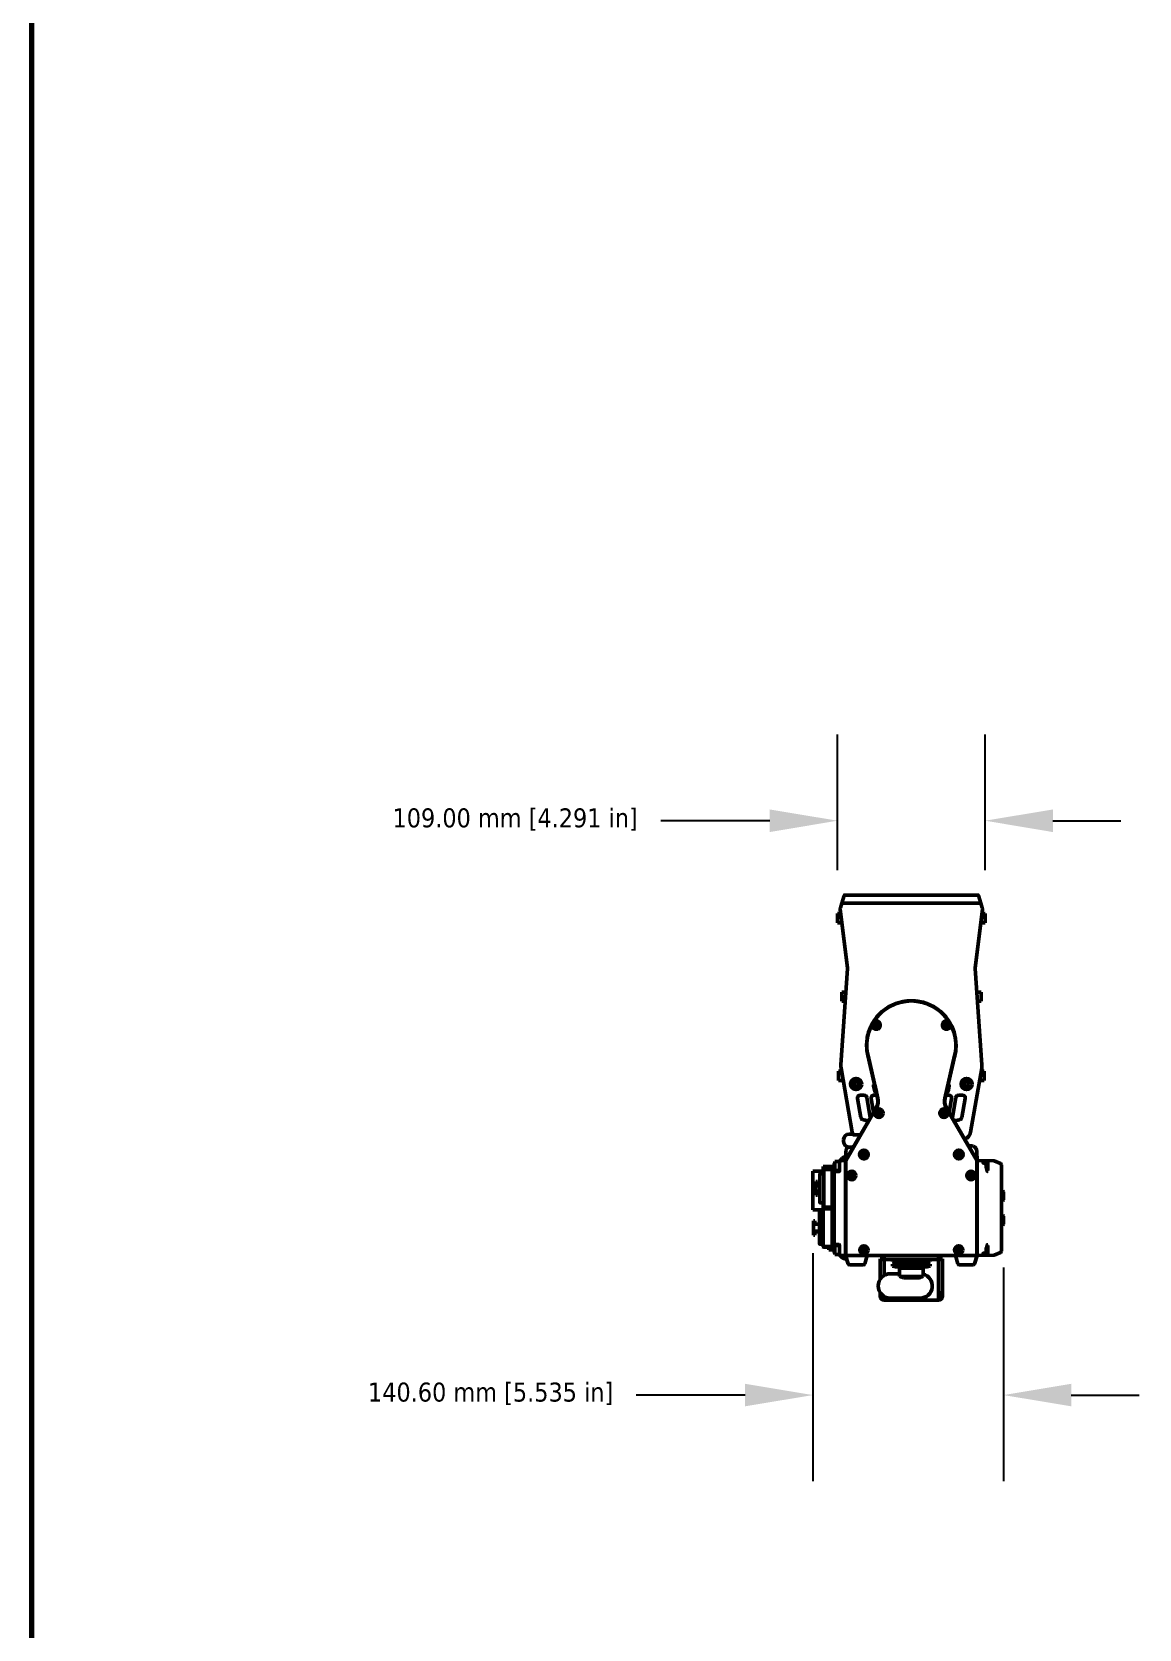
# Model space of a CAD drawing. Header units: millimetres. Extents: x 100 to 5488, y 100 to 4218.
# Drawn here: x 100 to 917, y 1815 to 2994 of the extents above; entities that cross this region are included whole.
import ezdxf

# ---------------------------------------------------------------- set-up
doc = ezdxf.new("R2010")
doc.units = ezdxf.units.MM
doc.header["$LTSCALE"] = 20
for name, color, linetype, lineweight in [('Border (ANSI)', 7, 'Continuous', 70), ('Dimension (ANSI)', 7, 'Continuous', 25), ('Visible (ANSI)', 7, 'Continuous', 50)]:
    doc.layers.add(name, color=color, linetype=linetype, lineweight=lineweight)
doc.styles.add('My Text', font='tahoma.ttf')
doc.dimstyles.new('My Dimension - mm [in] (ANSI)', dxfattribs={"dimscale": 20, "dimtxt": 0.7, "dimasz": 2.5, "dimexe": 3.175, "dimexo": 1.6002, "dimgap": 0.8, "dimtad": 0, "dimtoh": 1, "dimrnd": 1e-08, "dimzin": 4, "dimdsep": 46, "dimtxsty": 'My Text', "dimcen": 0.09, "dimdle": 10, "dimclrd": 1, "dimclre": 1, "dimclrt": 1, "dimadec": 1, "dimazin": 1, "dimtfac": 4.354286, "dimtofl": 0, "dimtmove": 0, "dimatfit": 3, "dimfxl": 1, "dimtolj": 1, "dimtzin": 4, "dimlwd": -1, "dimlwe": -1, "dimarcsym": 0})

# ---------------------------------------------------------------- blocks, each defined once
blk = doc.blocks.new('Borders Chauvet_A')
at = {"layer": 'Border (ANSI)'}
blk.add_line((5, 5), (5, 210.9), dxfattribs=at)
blk = doc.blocks.new('*D15')
at = {"layer": 'Defpoints', "color": 0, "transparency": 16777216}
for p in [(803.3, 2411.6), (694.3, 2343.1), (803.3, 2343.1)]:
    blk.add_point(p, dxfattribs=at)
at = {"layer": 'Dimension (ANSI)', "color": 1, "transparency": 16777216}
for p, q in [((694.3, 2375.1), (694.3, 2475.1)), ((803.3, 2375.1), (803.3, 2475.1)), ((644.3, 2411.6), (563.9, 2411.6)), ((853.3, 2411.6), (903.3, 2411.6))]:
    blk.add_line(p, q, dxfattribs=at)
for points in [[(644.3, 2419.9), (644.3, 2403.2), (694.3, 2411.6)], [(853.3, 2419.9), (853.3, 2403.2), (803.3, 2411.6)]]:
    blk.add_solid(points, dxfattribs=at)
at = {"layer": 'Dimension (ANSI)', "color": 1, "transparency": 16777216, "insert": (456.5, 2420.7), "char_height": 14, "attachment_point": 2, "style": 'My Text'}
blk.add_mtext('\\A1;109.00 mm [4.291 in]', dxfattribs=at)
blk = doc.blocks.new('*D16')
at = {"layer": 'Defpoints', "color": 0, "transparency": 16777216}
for p in [(676.2, 2124.5), (816.8, 2113.8), (816.8, 1987.7)]:
    blk.add_point(p, dxfattribs=at)
at = {"layer": 'Dimension (ANSI)', "color": 1, "transparency": 16777216}
for p, q in [((676.2, 2092.5), (676.2, 1924.2)), ((816.8, 2081.8), (816.8, 1924.2)), ((626.2, 1987.7), (545.8, 1987.7)), ((866.8, 1987.7), (916.8, 1987.7))]:
    blk.add_line(p, q, dxfattribs=at)
for points in [[(626.2, 1996), (626.2, 1979.4), (676.2, 1987.7)], [(866.8, 1996), (866.8, 1979.4), (816.8, 1987.7)]]:
    blk.add_solid(points, dxfattribs=at)
at = {"layer": 'Dimension (ANSI)', "color": 1, "transparency": 16777216, "insert": (438.4, 1996.9), "char_height": 14, "attachment_point": 2, "style": 'My Text'}
blk.add_mtext('\\A1;140.60 mm [5.535 in]', dxfattribs=at)

msp = doc.modelspace()

# ---------------------------------------------------------------- linework, layer by layer
at = {"layer": 'Visible (ANSI)'}
for p, q in [((696.374, 2346.108), (701.759, 2303.026)), ((697.493, 2350.741), (696.478, 2347.357)), ((697.885, 2350.741), (697.493, 2350.741)), ((697.53, 2350.741), (699.223, 2356.384)), ((697.533, 2350.741), (699.223, 2356.384)), ((698.929, 2350.741), (697.885, 2350.741)), ((798.73, 2350.741), (698.929, 2350.741)), ((798.724, 2350.741), (698.936, 2350.741)), ((699.702, 2356.741), (699.701, 2356.741)), ((699.702, 2356.741), (699.702, 2356.741)), ((699.702, 2356.741), (699.704, 2356.741)), ((699.705, 2356.741), (699.705, 2356.741)), ((699.711, 2356.741), (699.705, 2356.741)), ((699.709, 2356.741), (699.714, 2356.741)), ((699.714, 2356.741), (699.717, 2356.741)), ((699.723, 2356.741), (699.717, 2356.741)), ((700.237, 2356.741), (797.423, 2356.741)), ((795.901, 2303.026), (801.286, 2346.108)), ((797.942, 2356.741), (797.936, 2356.741)), ((797.942, 2356.741), (797.946, 2356.741)), ((797.946, 2356.741), (797.95, 2356.741)), ((797.954, 2356.741), (797.949, 2356.741)), ((797.954, 2356.741), (797.956, 2356.741)), ((797.956, 2356.741), (797.958, 2356.741)), ((797.957, 2356.741), (797.958, 2356.741)), ((798.437, 2356.384), (800.13, 2350.741)), ((800.126, 2350.741), (798.437, 2356.384)), ((799.774, 2350.741), (798.73, 2350.741)), ((799.774, 2350.741), (800.166, 2350.741)), ((801.181, 2347.357), (800.166, 2350.741)), ((694.33, 2336.341), (694.33, 2343.141)), ((694.33, 2343.141), (696.745, 2343.141)), ((694.33, 2336.341), (697.595, 2336.341)), ((803.33, 2336.341), (800.065, 2336.341)), ((803.33, 2343.141), (800.915, 2343.141)), ((803.33, 2343.141), (803.33, 2336.341)), ((701.775, 2302.452), (696.819, 2231.439)), ((800.84, 2231.439), (795.885, 2302.452)), ((697.43, 2278.341), (697.43, 2285.141)), ((697.43, 2285.141), (700.567, 2285.141)), ((697.43, 2278.341), (700.092, 2278.341)), ((800.23, 2285.141), (797.093, 2285.141)), ((800.23, 2278.341), (797.567, 2278.341)), ((800.23, 2285.141), (800.23, 2278.341)), ((696.947, 2228.998), (705.28, 2181.74)), ((716.684, 2238.319), (721.397, 2217.904)), ((724.143, 2206.862), (716.87, 2238.362)), ((780.789, 2238.362), (773.517, 2206.862)), ((776.262, 2217.904), (780.975, 2238.319)), ((792.379, 2181.74), (800.712, 2228.998)), ((695.13, 2219.841), (695.13, 2226.641)), ((695.13, 2226.641), (697.363, 2226.641)), ((695.13, 2219.841), (698.562, 2219.841)), ((709.147, 2220.679), (707.013, 2220.679)), ((721.271, 2217.149), (720.961, 2216.652)), ((723.016, 2211.433), (721.773, 2216.819)), ((775.887, 2216.819), (774.643, 2211.433)), ((776.699, 2216.652), (776.389, 2217.149)), ((790.647, 2220.679), (788.513, 2220.679)), ((802.53, 2219.841), (799.098, 2219.841)), ((802.53, 2226.641), (800.297, 2226.641)), ((802.53, 2226.641), (802.53, 2219.841)), ((709.044, 2206.665), (711.536, 2192.531)), ((711.014, 2209.013), (713.991, 2209.013)), ((718.568, 2192.571), (715.96, 2207.36)), ((719.129, 2206.665), (720.957, 2196.3)), ((720.834, 2215.897), (721.769, 2211.849)), ((721.099, 2209.013), (723.45, 2209.013)), ((722.213, 2211.226), (722.71, 2210.916)), ((723.154, 2210.293), (723.95, 2206.848)), ((773.71, 2206.848), (774.505, 2210.293)), ((774.21, 2209.013), (776.561, 2209.013)), ((774.949, 2210.916), (775.446, 2211.226)), ((775.891, 2211.849), (776.825, 2215.897)), ((776.703, 2196.3), (778.531, 2206.665)), ((781.699, 2207.36), (779.092, 2192.571)), ((783.669, 2209.013), (786.646, 2209.013)), ((786.123, 2192.531), (788.615, 2206.665)), ((722.856, 2199.576), (700.35, 2160.758)), ((700.62, 2160.81), (723.056, 2199.607)), ((774.604, 2199.607), (797.04, 2160.81)), ((797.31, 2160.758), (774.803, 2199.576)), ((698.83, 2176.241), (698.83, 2174.741)), ((705.83, 2180.241), (702.83, 2180.241)), ((702.83, 2170.741), (705.83, 2170.741)), ((705.83, 2179.941), (705.83, 2180.241)), ((705.83, 2170.741), (705.83, 2171.041)), ((711.356, 2179.741), (706.03, 2179.741)), ((706.03, 2171.241), (706.428, 2171.241)), ((691.83, 2156.741), (691.83, 2158.064)), ((692.33, 2153.341), (692.33, 2160.141)), ((692.33, 2160.141), (695.83, 2160.141)), ((695.456, 2160.191), (695.33, 2160.141)), ((695.463, 2160.194), (698.062, 2162.793)), ((695.917, 2160.376), (695.822, 2160.338)), ((695.83, 2160.141), (695.83, 2160.002)), ((695.83, 2160.002), (695.83, 2159.58)), ((695.83, 2152.937), (695.83, 2159.58)), ((696.058, 2160.432), (695.997, 2160.408)), ((696.133, 2160.462), (696.105, 2160.451)), ((696.329, 2160.541), (696.144, 2160.466)), ((696.144, 2160.466), (696.144, 2160.466)), ((699.103, 2160.719), (697.037, 2160.683)), ((700.33, 2160.741), (699.103, 2160.719)), ((699.532, 2160.727), (699.83, 2161.025)), ((699.83, 2163.525), (701.954, 2163.525)), ((699.83, 2161.025), (700.505, 2161.025)), ((700.34, 2161.025), (700.33, 2160.741)), ((700.33, 2160.741), (700.35, 2160.758)), ((700.548, 2160.682), (700.33, 2160.741)), ((700.33, 2160.741), (700.33, 2153.741)), ((700.571, 2167.639), (700.427, 2163.525)), ((700.548, 2160.682), (700.605, 2160.78)), ((700.548, 2090.959), (700.548, 2160.682)), ((700.58, 2091.041), (700.58, 2160.66)), ((711.07, 2163.525), (712.33, 2163.525)), ((712.33, 2163.525), (712.33, 2162.358)), ((797.055, 2160.78), (797.112, 2160.682)), ((797.08, 2160.66), (797.08, 2091.041)), ((797.33, 2160.741), (797.089, 2167.639)), ((797.112, 2160.682), (797.33, 2160.741)), ((797.112, 2160.682), (797.112, 2090.959)), ((797.31, 2160.758), (797.33, 2160.741)), ((797.33, 2153.741), (797.33, 2160.741)), ((809.664, 2160.525), (797.33, 2160.741)), ((801.713, 2159.189), (801.713, 2159.189)), ((801.83, 2159.125), (801.83, 2160.141)), ((805.33, 2160.141), (801.83, 2160.141)), ((803.383, 2158.502), (802.199, 2158.962)), ((804.031, 2156.741), (804.031, 2157.574)), ((805.33, 2160.141), (805.33, 2153.341)), ((814.714, 2158.497), (810.031, 2160.449)), ((815.33, 2157.574), (815.33, 2093.907)), ((676.23, 2124.491), (676.23, 2152.991)), ((676.23, 2152.991), (683.83, 2152.991)), ((681.33, 2129.691), (681.33, 2150.791)), ((684.33, 2150.991), (681.53, 2150.991)), ((683.83, 2152.491), (683.83, 2156.491)), ((683.83, 2156.491), (690.33, 2156.491)), ((683.83, 2150.991), (683.83, 2152.491)), ((684.33, 2151.141), (684.33, 2153.941)), ((684.33, 2129.341), (684.33, 2151.141)), ((684.53, 2154.141), (690.33, 2154.141)), ((690.33, 2155.061), (691.83, 2156.561)), ((690.33, 2156.491), (690.33, 2154.141)), ((690.33, 2154.141), (690.33, 2151.141)), ((690.33, 2152.741), (691.83, 2152.741)), ((690.33, 2151.991), (691.83, 2151.991)), ((690.33, 2151.241), (691.83, 2151.241)), ((690.33, 2151.141), (690.33, 2129.341)), ((690.33, 2148.241), (691.83, 2148.241)), ((691.546, 2152.741), (691.83, 2153.025)), ((691.83, 2156.741), (691.83, 2152.18)), ((691.83, 2099.302), (691.83, 2152.18)), ((692.321, 2152.679), (692.321, 2152.679)), ((692.33, 2153.341), (695.83, 2153.341)), ((695.633, 2152.737), (692.53, 2152.683)), ((700.33, 2153.741), (700.339, 2153.723)), ((700.33, 2153.741), (700.33, 2098.241)), ((700.339, 2153.293), (700.33, 2153.293)), ((700.339, 2146.189), (700.33, 2146.188)), ((700.339, 2098.258), (700.339, 2153.723)), ((797.33, 2153.741), (797.321, 2153.723)), ((797.321, 2153.723), (797.321, 2098.258)), ((797.33, 2098.241), (797.33, 2153.741)), ((805.33, 2153.341), (804.702, 2153.341)), ((678.33, 2144.236), (678.33, 2145.241)), ((678.33, 2145.241), (679.53, 2145.241)), ((678.33, 2142.241), (678.33, 2144.236)), ((680.33, 2142.241), (678.33, 2142.241)), ((678.33, 2142.241), (678.33, 2138.241)), ((678.33, 2138.241), (680.33, 2138.241)), ((678.33, 2136.246), (678.33, 2138.241)), ((678.33, 2135.241), (678.33, 2136.246)), ((679.53, 2135.241), (678.33, 2135.241)), ((679.53, 2145.241), (679.53, 2144.236)), ((679.53, 2144.236), (679.53, 2142.241)), ((679.53, 2138.241), (679.53, 2136.246)), ((679.53, 2136.246), (679.53, 2135.241)), ((680.33, 2142.241), (681.33, 2142.241)), ((681.33, 2138.241), (680.33, 2138.241)), ((816.347, 2138.153), (815.33, 2138.188)), ((816.83, 2137.653), (816.83, 2131.828)), ((676.23, 2124.491), (683.83, 2124.491)), ((681.06, 2099.691), (681.06, 2122.791)), ((683.86, 2122.991), (681.26, 2122.991)), ((684.33, 2129.491), (681.53, 2129.491)), ((683.188, 2122.991), (683.188, 2124.491)), ((683.83, 2124.991), (683.83, 2129.491)), ((683.83, 2122.991), (683.83, 2124.991)), ((683.86, 2122.141), (683.86, 2124.941)), ((683.86, 2100.341), (683.86, 2122.141)), ((684.06, 2125.141), (690.33, 2125.141)), ((684.33, 2126.541), (684.33, 2129.341)), ((690.33, 2126.341), (684.53, 2126.341)), ((690.33, 2129.341), (690.33, 2126.341)), ((690.33, 2128.491), (691.83, 2128.491)), ((690.33, 2125.141), (690.33, 2126.341)), ((690.33, 2125.141), (690.33, 2122.141)), ((690.33, 2124.741), (691.83, 2124.741)), ((691.83, 2122.991), (690.33, 2122.991)), ((690.33, 2122.241), (691.83, 2122.241)), ((690.33, 2100.341), (690.33, 2122.141)), ((700.33, 2128.491), (700.339, 2128.491)), ((700.339, 2127.189), (700.33, 2127.188)), ((700.33, 2124.741), (700.339, 2124.741)), ((700.339, 2124.293), (700.33, 2124.293)), ((816.347, 2131.329), (815.33, 2131.293)), ((676.56, 2114.241), (676.56, 2116.241)), ((676.56, 2116.241), (677.56, 2116.241)), ((676.56, 2114.241), (676.56, 2113.741)), ((676.56, 2113.741), (677.56, 2113.741)), ((676.56, 2108.741), (676.56, 2113.741)), ((677.56, 2116.241), (677.56, 2114.241)), ((677.56, 2114.241), (677.56, 2113.741)), ((677.56, 2113.741), (681.06, 2113.741)), ((690.33, 2119.241), (691.83, 2119.241)), ((700.339, 2117.189), (700.33, 2117.188)), ((816.347, 2120.153), (815.33, 2120.188)), ((816.347, 2113.329), (815.33, 2113.293)), ((816.83, 2119.653), (816.83, 2113.828)), ((677.56, 2108.741), (676.56, 2108.741)), ((676.56, 2108.741), (676.56, 2108.241)), ((676.56, 2106.241), (676.56, 2108.241)), ((676.56, 2105.741), (676.56, 2106.241)), ((677.56, 2106.241), (676.56, 2106.241)), ((677.56, 2105.741), (676.56, 2105.741)), ((677.56, 2108.741), (681.06, 2108.741)), ((677.56, 2108.741), (677.56, 2108.241)), ((677.56, 2108.241), (681.06, 2108.241)), ((677.56, 2108.241), (677.56, 2106.241)), ((677.56, 2106.241), (677.56, 2105.741)), ((681.06, 2099.191), (681.06, 2099.691)), ((683.86, 2099.491), (681.26, 2099.491)), ((683.86, 2098.991), (681.26, 2098.991)), ((683.86, 2097.541), (683.86, 2100.341)), ((690.33, 2100.341), (690.33, 2097.341)), ((691.83, 2099.491), (690.33, 2099.491)), ((691.83, 2099.302), (691.83, 2094.741)), ((692.33, 2091.341), (692.33, 2098.141)), ((692.33, 2098.141), (695.83, 2098.141)), ((692.53, 2098.798), (692.53, 2098.798)), ((692.53, 2098.798), (695.633, 2098.744)), ((695.83, 2091.901), (695.83, 2098.544)), ((700.339, 2099.491), (700.33, 2099.491)), ((700.33, 2098.241), (700.339, 2098.258)), ((700.33, 2098.241), (700.33, 2090.741)), ((797.33, 2098.241), (797.321, 2098.258)), ((797.33, 2090.741), (797.33, 2098.241)), ((805.33, 2098.141), (804.702, 2098.141)), ((805.33, 2098.141), (805.33, 2091.341)), ((683.86, 2097.041), (683.86, 2097.541)), ((690.33, 2097.341), (684.06, 2097.341)), ((687.83, 2096.841), (684.06, 2096.841)), ((687.83, 2094.841), (687.83, 2097.341)), ((687.83, 2094.841), (691.83, 2094.841)), ((691.83, 2093.418), (691.83, 2094.741)), ((692.33, 2091.341), (695.83, 2091.341)), ((695.33, 2091.341), (695.456, 2091.29)), ((695.917, 2091.106), (695.827, 2091.142)), ((695.83, 2091.901), (695.83, 2091.479)), ((695.83, 2091.479), (695.83, 2091.341)), ((698.062, 2088.973), (695.937, 2091.098)), ((696.058, 2091.049), (695.993, 2091.075)), ((696.14, 2091.016), (696.136, 2091.018)), ((696.144, 2091.015), (696.144, 2091.015)), ((696.144, 2091.015), (696.329, 2090.941)), ((697.037, 2090.798), (699.103, 2090.762)), ((700.33, 2090.741), (699.103, 2090.762)), ((699.83, 2090.741), (699.821, 2090.75)), ((699.83, 2090.741), (700.33, 2090.741)), ((699.83, 2088.241), (701.044, 2088.241)), ((700.548, 2090.959), (700.33, 2090.741)), ((700.33, 2090.741), (700.88, 2090.741)), ((702.123, 2084.466), (700.33, 2090.741)), ((700.591, 2090.959), (700.548, 2090.959)), ((796.78, 2090.741), (700.88, 2090.741)), ((714.537, 2084.466), (716.33, 2090.741)), ((725.83, 2088.296), (725.83, 2087.81)), ((728.83, 2088.296), (725.83, 2088.296)), ((728.83, 2087.81), (725.83, 2087.81)), ((725.83, 2087.81), (725.83, 2073.216)), ((728.83, 2087.741), (728.83, 2090.741)), ((733.83, 2087.741), (728.83, 2087.741)), ((728.83, 2076.035), (728.83, 2087.741)), ((763.83, 2087.741), (733.83, 2087.741)), ((734.96, 2087.109), (734.83, 2086.319)), ((734.96, 2087.109), (762.7, 2087.109)), ((744.23, 2087.109), (744.23, 2087.741)), ((753.43, 2087.109), (753.43, 2087.741)), ((762.7, 2087.109), (762.83, 2086.319)), ((768.83, 2087.741), (763.83, 2087.741)), ((768.83, 2090.741), (768.83, 2087.741)), ((768.83, 2088.296), (771.83, 2088.296)), ((768.83, 2087.81), (771.83, 2087.81)), ((768.83, 2087.741), (768.83, 2060.2)), ((771.83, 2087.81), (771.83, 2088.296)), ((771.83, 2063.189), (771.83, 2087.81)), ((783.123, 2084.466), (781.33, 2090.741)), ((795.537, 2084.466), (797.33, 2090.741)), ((796.78, 2090.741), (797.33, 2090.741)), ((797.112, 2090.959), (797.068, 2090.959)), ((797.112, 2090.959), (797.33, 2090.741)), ((797.33, 2090.741), (809.664, 2090.956)), ((801.83, 2092.365), (801.83, 2092.365)), ((801.83, 2091.341), (801.83, 2092.357)), ((805.33, 2091.341), (801.83, 2091.341)), ((802.199, 2092.519), (803.383, 2092.98)), ((804.031, 2093.907), (804.031, 2094.741)), ((810.031, 2091.033), (814.714, 2092.984)), ((814.714, 2092.984), (814.714, 2092.984)), ((713.575, 2083.741), (703.084, 2083.741)), ((733.33, 2077.241), (740.149, 2077.241)), ((734.83, 2086.319), (762.83, 2086.319)), ((762.83, 2084.319), (734.83, 2084.319)), ((734.96, 2083.53), (734.83, 2084.319)), ((734.96, 2083.53), (734.83, 2082.741)), ((734.83, 2082.741), (762.83, 2082.741)), ((734.96, 2083.53), (762.7, 2083.53)), ((734.96, 2083.53), (762.7, 2083.53)), ((740.08, 2081.241), (757.58, 2081.241)), ((740.08, 2077.241), (740.08, 2081.241)), ((740.149, 2075.241), (740.149, 2077.241)), ((757.51, 2075.241), (740.149, 2075.241)), ((743.83, 2085.319), (753.83, 2085.319)), ((753.83, 2085.319), (743.83, 2085.319)), ((753.83, 2081.741), (743.83, 2081.741)), ((744.23, 2081.241), (744.23, 2081.741)), ((753.43, 2081.241), (753.43, 2081.741)), ((757.51, 2075.241), (757.51, 2076.973)), ((757.58, 2076.955), (757.58, 2081.241)), ((762.7, 2083.53), (762.83, 2084.319)), ((762.7, 2083.53), (762.83, 2082.741)), ((794.575, 2083.741), (784.084, 2083.741)), ((725.83, 2063.266), (725.83, 2063.189)), ((725.881, 2063.189), (725.83, 2063.189)), ((725.83, 2063.189), (725.83, 2060.918)), ((742.931, 2074.241), (754.728, 2074.241)), ((768.83, 2063.189), (771.83, 2063.189)), ((771.83, 2060.918), (771.83, 2063.189)), ((728.097, 2060.918), (725.83, 2060.918)), ((725.83, 2060.721), (725.83, 2060.918)), ((725.83, 2060.721), (728.385, 2060.721)), ((728.83, 2060.2), (728.83, 2060.446)), ((728.83, 2057.721), (728.83, 2060.2)), ((768.83, 2057.721), (728.83, 2057.721)), ((755.33, 2059.241), (733.33, 2059.241)), ((768.83, 2060.918), (771.83, 2060.918)), ((771.83, 2060.721), (768.83, 2060.721)), ((768.83, 2060.2), (768.83, 2057.721)), ((771.83, 2060.918), (771.83, 2060.721))]:
    msp.add_line(p, q, dxfattribs=at)
for centre, radius in [((722.849, 2260.741), 1.6), ((722.849, 2260.741), 1.25), ((774.811, 2260.741), 1.6), ((774.811, 2260.741), 1.25), ((708.08, 2217.241), 4.1), ((708.08, 2217.241), 2.1), ((708.08, 2217.241), 1.65), ((789.58, 2217.241), 4.1), ((789.58, 2217.241), 2.1), ((789.58, 2217.241), 1.65), ((724.83, 2195.741), 3.1), ((724.83, 2195.741), 1.6), ((724.83, 2195.741), 1.25), ((772.83, 2195.741), 3.1), ((772.83, 2195.741), 1.6), ((772.83, 2195.741), 1.25), ((713.83, 2165.241), 3.25), ((713.83, 2165.241), 1.75), ((713.83, 2165.241), 1.25), ((783.83, 2165.241), 3.25), ((783.83, 2165.241), 1.75), ((783.83, 2165.241), 1.25), ((704.83, 2149.741), 3.1), ((704.83, 2149.741), 1.6), ((704.83, 2149.741), 1.25), ((792.83, 2149.741), 3.1), ((792.83, 2149.741), 1.6), ((792.83, 2149.741), 1.25), ((713.83, 2094.741), 3.1), ((713.83, 2094.741), 1.6), ((713.83, 2094.741), 1.25), ((783.83, 2094.741), 3.1), ((783.83, 2094.741), 1.6), ((783.83, 2094.741), 1.25)]:
    msp.add_circle(centre, radius, dxfattribs=at)
for centre, radius, start, end in [((699.385, 2346.485), 3.035, 163.300756, 187.125016), ((699.702, 2356.241), 0.5, 90, 163.300756), ((797.958, 2356.241), 0.5, 16.699244, 90), ((798.274, 2346.485), 3.035, 352.874984, 16.699244), ((698.817, 2302.658), 2.965, 356.008246, 7.125016), ((798.843, 2302.658), 2.965, 172.874984, 183.991754), ((748.83, 2245.741), 32.991, 347, 193), ((748.83, 2245.741), 33, 359.003142, 160.996858), ((748.83, 2245.741), 32.8, 32.430213, 147.569781), ((722.849, 2260.741), 3.1, 176.657819, 123.343107), ((774.811, 2260.741), 3.1, 56.65683, 3.343456), ((748.83, 2245.741), 33, 160.996858, 179.003142), ((748.83, 2245.741), 32.8, 152.430309, 193), ((717.817, 2256.421), 0.2, 160.996858, 178.036536), ((748.83, 2245.741), 32.8, 347, 27.569815), ((748.83, 2245.741), 33, 179.003142, 194.317759), ((716.035, 2246.311), 0.2, 161.963464, 179.003142), ((748.83, 2245.741), 33, 345.682241, 359.003142), ((781.625, 2245.17), 0.2, 341.963464, 359.003142), ((706.83, 2230.741), 10.035, 176.008246, 190), ((790.83, 2230.741), 10.035, 350, 3.991754), ((711.014, 2207.013), 2, 90, 190), ((713.991, 2207.013), 2, 10, 90), ((721.099, 2207.013), 2, 90, 190), ((714.198, 2204.596), 10.009, 329.895367, 13), ((714.399, 2204.613), 10, 329.959519, 13), ((783.261, 2204.613), 10, 167, 210.040481), ((783.462, 2204.596), 10.009, 167, 210.104633), ((776.561, 2207.013), 2, 350, 90), ((783.669, 2207.013), 2, 90, 170), ((786.646, 2207.013), 2, 350, 90), ((713.506, 2192.879), 2, 190, 257.486804), ((716.598, 2192.224), 2, 0.250759, 10), ((781.061, 2192.224), 2, 170, 179.749241), ((784.154, 2192.879), 2, 282.513196, 350), ((712.208, 2182.961), 7.035, 190, 202.750449), ((748.83, 2352.041), 165.035, 257.486803, 258.597709), ((716.598, 2192.224), 2, 258.597709, 299.539975), ((781.061, 2192.224), 2, 240.460025, 281.402291), ((748.83, 2352.041), 165.035, 281.402291, 282.513197), ((785.451, 2182.961), 7.035, 292.936142, 350), ((702.83, 2176.241), 4, 90, 180), ((702.83, 2174.741), 4, 180, 270), ((704.818, 2167.491), 4.25, 128.886152, 177.999998), ((712.208, 2182.961), 7.035, 204.947213, 207.067482), ((706.03, 2179.941), 0.2, 180, 270), ((706.03, 2171.041), 0.2, 90, 180), ((792.841, 2167.491), 4.25, 2.000002, 64.910965), ((696.33, 2160.002), 0.5, 111.801402, 180), ((699.83, 2161.025), 2.5, 90, 135), ((700.88, 2160.66), 0.3, 149.959519, 179.986552), ((796.78, 2160.66), 0.3, 0, 30.027041), ((809.646, 2159.526), 1, 67.38025, 89), ((814.33, 2157.574), 1, 0, 67.378707), ((681.53, 2150.791), 0.2, 90, 180), ((684.53, 2153.941), 0.2, 90, 180), ((695.63, 2152.937), 0.2, 271.000369, 359.998429), ((816.33, 2137.653), 0.5, 0, 88), ((681.26, 2122.791), 0.2, 90, 180), ((681.53, 2129.691), 0.2, 180, 270), ((684.06, 2124.941), 0.2, 90, 180), ((684.53, 2126.541), 0.2, 180, 270), ((816.33, 2131.828), 0.5, 272, 0), ((816.33, 2119.653), 0.5, 0, 88), ((816.33, 2113.828), 0.5, 272, 0), ((681.26, 2099.691), 0.2, 180, 270), ((681.26, 2099.191), 0.2, 180, 270), ((695.63, 2098.544), 0.2, 0.000753, 88.999593), ((684.06, 2097.541), 0.2, 180, 270), ((684.06, 2097.041), 0.2, 180, 270), ((696.33, 2091.479), 0.5, 180, 248.198589), ((699.83, 2090.741), 2.5, 225, 270), ((700.88, 2091.041), 0.3, 180, 270), ((796.78, 2091.041), 0.3, 270, 0), ((809.646, 2091.956), 1, 271, 292.619865), ((814.33, 2093.907), 1, 292.619865, 0), ((703.084, 2084.741), 1, 195.945396, 269.999999), ((713.575, 2084.741), 1, 270.000001, 344.054604), ((733.33, 2068.241), 9, 90, 270), ((748.83, 2171.319), 86.145, 260.647021, 266.672596), ((748.83, 1999.319), 86.145, 93.327404, 99.352979), ((748.83, 2167.741), 86.145, 260.647021, 266.672596), ((748.83, 2171.319), 86.145, 273.327404, 279.352979), ((748.83, 1999.319), 86.145, 80.647021, 86.672596), ((748.83, 2167.741), 86.145, 273.327404, 279.352979), ((755.33, 2068.241), 9, 270, 75.978448), ((784.084, 2084.741), 1, 195.945396, 269.999999), ((794.575, 2084.741), 1, 270.000001, 344.054604), ((728.83, 2060.721), 3, 180, 270), ((768.83, 2060.721), 3, 270, 0)]:
    msp.add_arc(centre, radius, start, end, dxfattribs=at)
for centre, major_axis, ratio, start_param, end_param in [((721.809, 2216.122), (-0.848, 0.53), 0.99969546, 0, 0.78524587), ((720.423, 2217.679), (0.848, -0.53), 0.99969546, 0, 0.78524587), ((777.237, 2217.679), (-0.848, -0.53), 0.99969546, 5.49793944, 6.28318531), ((775.851, 2216.122), (0.848, 0.53), 0.99969546, 5.49793944, 6.28318531), ((722.743, 2212.075), (-0.53, -0.848), 0.99969546, 5.49793944, 6.28318531), ((722.18, 2210.068), (0.53, 0.848), 0.99969546, 5.49793944, 6.28318531), ((775.48, 2210.068), (-0.53, 0.848), 0.99969546, 0, 0.78524587), ((774.916, 2212.075), (0.53, -0.848), 0.99969546, 0, 0.78524587), ((697.072, 2158.685), (1.926, 0.539), 0.99974205, 1.4337242, 1.60311196), ((697.072, 2158.685), (1.926, 0.539), 0.99974205, 1.31535197, 1.38692485), ((713.83, 2165.133), (0, -3.097), 0.99939008, 5.77717345, 11.54142099), ((692.539, 2152.183), (-0.009, 0.5), 0.58114685, 6.28309966, 6.28318184), ((692.821, 2098.793), (-0.5, 0.009), 0.00002485, 0.25086488, 0.94149329), ((696.7, 2091.869), (-0.371, -0.929), 0.55269709, 6.28302067, 6.28303402), ((697.067, 2092.776), (1.94, -0.436), 0.99428759, 4.60276134, 4.67351311), ((697.067, 2092.776), (1.94, -0.436), 0.99428759, 4.72075923, 4.77383329), ((697.067, 2092.776), (1.94, -0.436), 0.99428759, 4.83545701, 4.91698631)]:
    msp.add_ellipse(centre, major_axis=major_axis, ratio=ratio, start_param=start_param, end_param=end_param, dxfattribs=at)
msp.add_ellipse((783.83, 2165.133), major_axis=(0, -3.097), ratio=0.99939008, dxfattribs=at)
for points, knots in [([(699.387, 2356.625), (699.388, 2356.625), (699.409, 2356.646), (699.493, 2356.693), (699.529, 2356.71), (699.613, 2356.733), (699.655, 2356.741), (699.709, 2356.741)], [0.40395392, 0.40395392, 0.40395392, 0.40395392, 0.487532824, 0.487532824, 0.529336187, 0.529336187, 0.560990061, 0.560990061, 0.560990061, 0.560990061]), ([(699.705, 2356.741), (699.651, 2356.741), (699.61, 2356.733), (699.527, 2356.71), (699.491, 2356.693), (699.408, 2356.646), (699.387, 2356.625), (699.387, 2356.625), (699.387, 2356.625), (699.387, 2356.625)], [0.247051674, 0.247051674, 0.247051674, 0.247051674, 0.278516005, 0.278516005, 0.320319369, 0.320319369, 0.403926096, 0.403926096, 0.40395392, 0.40395392, 0.40395392, 0.40395392]), ([(699.717, 2356.741), (699.653, 2356.74), (699.601, 2356.728), (699.439, 2356.675), (699.393, 2356.619), (699.393, 2356.619), (699.393, 2356.619), (699.393, 2356.619)], [-0.742834815, -0.742834815, -0.742834815, -0.742834815, -0.707588829, -0.707588829, -0.588133135, -0.588133135, -0.588076972, -0.588076972, -0.588076972, -0.588076972]), ([(699.393, 2356.619), (699.394, 2356.619), (699.441, 2356.675), (699.604, 2356.728), (699.655, 2356.74), (699.718, 2356.741)], [-0.588076972, -0.588076972, -0.588076972, -0.588076972, -0.468677441, -0.468677441, -0.433868265, -0.433868265, -0.433868265, -0.433868265]), ([(700.237, 2356.741), (700.208, 2356.741), (700.18, 2356.741), (700.153, 2356.741), (700.113, 2356.741), (700.075, 2356.741), (700.039, 2356.741), (700.024, 2356.741), (700.009, 2356.741), (699.994, 2356.741), (699.95, 2356.741), (699.908, 2356.741), (699.873, 2356.741), (699.869, 2356.741), (699.865, 2356.741), (699.862, 2356.741), (699.823, 2356.741), (699.792, 2356.741), (699.77, 2356.741), (699.768, 2356.741), (699.766, 2356.741), (699.764, 2356.741), (699.744, 2356.741), (699.732, 2356.741), (699.727, 2356.741), (699.726, 2356.741), (699.725, 2356.741), (699.725, 2356.741)], [0, 0, 0, 0, 0.10101384, 0.10101384, 0.10101384, 0.25, 0.25, 0.25, 0.311538563, 0.311538563, 0.311538563, 0.5, 0.5, 0.5, 0.520161025, 0.520161025, 0.520161025, 0.730462065, 0.730462065, 0.730462065, 0.75, 0.75, 0.75, 0.942545213, 0.942545213, 0.942545213, 0.998724734, 0.998724734, 0.998724734, 0.998724734]), ([(797.935, 2356.741), (797.935, 2356.741), (797.932, 2356.741), (797.928, 2356.741), (797.921, 2356.741), (797.911, 2356.741), (797.896, 2356.741), (797.889, 2356.741), (797.882, 2356.741), (797.874, 2356.741), (797.851, 2356.741), (797.822, 2356.741), (797.787, 2356.741), (797.782, 2356.741), (797.778, 2356.741), (797.773, 2356.741), (797.732, 2356.741), (797.684, 2356.741), (797.633, 2356.741), (797.63, 2356.741), (797.626, 2356.741), (797.622, 2356.741), (797.575, 2356.741), (797.525, 2356.741), (797.471, 2356.741), (797.455, 2356.741), (797.439, 2356.741), (797.423, 2356.741)], [0.001268128, 0.001268128, 0.001268128, 0.001268128, 0.100971622, 0.100971622, 0.100971622, 0.25, 0.25, 0.25, 0.314387185, 0.314387185, 0.314387185, 0.5, 0.5, 0.5, 0.524858102, 0.524858102, 0.524858102, 0.734652015, 0.734652015, 0.734652015, 0.75, 0.75, 0.75, 0.943172183, 0.943172183, 0.943172183, 1, 1, 1, 1]), ([(797.942, 2356.741), (797.997, 2356.741), (798.039, 2356.732), (798.123, 2356.707), (798.16, 2356.69), (798.244, 2356.641), (798.266, 2356.619), (798.266, 2356.619), (798.245, 2356.641), (798.162, 2356.69), (798.126, 2356.707), (798.041, 2356.732), (797.998, 2356.741), (797.942, 2356.741)], [0.249363228, 0.249363228, 0.249363228, 0.249363228, 0.281208321, 0.281208321, 0.323410992, 0.323410992, 0.407816334, 0.407816334, 0.492221675, 0.492221675, 0.534424346, 0.534424346, 0.566998016, 0.566998016, 0.566998016, 0.566998016]), ([(797.954, 2356.741), (798.008, 2356.741), (798.049, 2356.733), (798.133, 2356.71), (798.169, 2356.693), (798.251, 2356.646), (798.272, 2356.625), (798.272, 2356.625), (798.25, 2356.646), (798.166, 2356.693), (798.13, 2356.71), (798.046, 2356.733), (798.005, 2356.741), (797.951, 2356.741)], [-0.560871898, -0.560871898, -0.560871898, -0.560871898, -0.529329718, -0.529329718, -0.487526868, -0.487526868, -0.403921167, -0.403921167, -0.320315466, -0.320315466, -0.278512616, -0.278512616, -0.246859969, -0.246859969, -0.246859969, -0.246859969]), ([(719.754, 2260.921), (719.958, 2261.311), (720.193, 2261.741), (720.673, 2262.571), (720.918, 2262.972), (721.145, 2263.33)], [-1.918987179, -1.918987179, -1.918987179, -1.918987179, -1.779739876, -1.779739876, -1.645793048, -1.645793048, -1.645793048, -1.645793048]), ([(776.514, 2263.33), (776.759, 2262.946), (777.006, 2262.538), (777.465, 2261.743), (777.694, 2261.325), (777.905, 2260.922)], [-1.900609237, -1.900609237, -1.900609237, -1.900609237, -1.762947051, -1.762947051, -1.625283143, -1.625283143, -1.625283143, -1.625283143]), ([(721.773, 2216.819), (721.763, 2216.863), (721.753, 2216.907), (721.743, 2216.95), (721.723, 2217.035), (721.704, 2217.118), (721.684, 2217.198), (721.666, 2217.274), (721.649, 2217.348), (721.632, 2217.418), (721.622, 2217.461), (721.612, 2217.502), (721.603, 2217.541), (721.587, 2217.607), (721.572, 2217.668), (721.558, 2217.725), (721.55, 2217.757), (721.542, 2217.788), (721.535, 2217.818)], [0, 0, 0, 0, 0.112012157, 0.112012157, 0.112012157, 0.333333333, 0.333333333, 0.333333333, 0.540943109, 0.540943109, 0.540943109, 0.666666667, 0.666666667, 0.666666667, 0.87839701, 0.87839701, 0.87839701, 0.999999999, 0.999999999, 0.999999999, 0.999999999]), ([(776.125, 2217.818), (776.111, 2217.761), (776.096, 2217.701), (776.08, 2217.635), (776.072, 2217.606), (776.065, 2217.575), (776.057, 2217.544), (776.037, 2217.459), (776.015, 2217.367), (775.992, 2217.269), (775.987, 2217.249), (775.982, 2217.229), (775.977, 2217.208), (775.949, 2217.087), (775.919, 2216.958), (775.887, 2216.819)], [0, 0, 0, 0, 0.23052003, 0.23052003, 0.23052003, 0.33333333, 0.33333333, 0.33333333, 0.61068646, 0.61068646, 0.61068646, 0.66666667, 0.66666667, 0.66666667, 1, 1, 1, 1]), ([(723.24, 2210.431), (723.228, 2210.487), (723.215, 2210.549), (723.201, 2210.615), (723.194, 2210.644), (723.188, 2210.675), (723.181, 2210.706), (723.162, 2210.791), (723.141, 2210.884), (723.119, 2210.982), (723.115, 2211.002), (723.11, 2211.022), (723.106, 2211.043), (723.078, 2211.164), (723.048, 2211.294), (723.016, 2211.433)], [0, 0, 0, 0, 0.23059163, 0.23059163, 0.23059163, 0.33333333, 0.33333333, 0.33333333, 0.61074822, 0.61074822, 0.61074822, 0.66666667, 0.66666667, 0.66666667, 1, 1, 1, 1]), ([(774.643, 2211.433), (774.633, 2211.388), (774.623, 2211.344), (774.613, 2211.301), (774.592, 2211.212), (774.573, 2211.127), (774.554, 2211.044), (774.538, 2210.971), (774.522, 2210.9), (774.507, 2210.832), (774.497, 2210.789), (774.488, 2210.747), (774.479, 2210.706), (774.465, 2210.641), (774.451, 2210.581), (774.439, 2210.524), (774.432, 2210.492), (774.425, 2210.461), (774.419, 2210.431)], [0, 0, 0, 0, 0.108085083, 0.108085083, 0.108085083, 0.333333333, 0.333333333, 0.333333333, 0.53562247, 0.53562247, 0.53562247, 0.666666667, 0.666666667, 0.666666667, 0.877809972, 0.877809972, 0.877809972, 0.999999999, 0.999999999, 0.999999999, 0.999999999]), ([(794.644, 2171.34), (794.37, 2171.468), (794.083, 2171.566), (793.495, 2171.701), (793.193, 2171.737), (792.59, 2171.744), (792.288, 2171.715), (791.702, 2171.596), (791.418, 2171.506), (791.146, 2171.388)], [1.132844531, 1.132844531, 1.132844531, 1.132844531, 1.345920547, 1.345920547, 1.558996563, 1.558996563, 1.772072579, 1.772072579, 1.981098301, 1.981098301, 1.981098301, 1.981098301]), ([(691.83, 2158.064), (691.83, 2158.143), (691.839, 2158.222), (691.877, 2158.377), (691.905, 2158.451), (691.977, 2158.593), (692.022, 2158.659), (692.126, 2158.779), (692.185, 2158.832), (692.276, 2158.897), (692.302, 2158.914), (692.33, 2158.93)], [4.71239696, 4.71239696, 4.71239696, 4.71239696, 4.95047098, 4.95047098, 5.188545, 5.188545, 5.42661902, 5.42661902, 5.66469304, 5.66469304, 5.75965982, 5.75965982, 5.75965982, 5.75965982]), ([(695.7, 2160.289), (695.661, 2160.273), (695.581, 2160.241), (695.498, 2160.208), (695.456, 2160.191)], [0.779484808, 0.779484808, 0.779484808, 0.779484808, 0.888888889, 1, 1, 1, 1]), ([(801.687, 2159.206), (801.687, 2159.206), (801.687, 2159.206), (801.688, 2159.205), (801.691, 2159.203), (801.703, 2159.195), (801.713, 2159.188), (801.742, 2159.171), (801.763, 2159.16), (801.817, 2159.131), (801.853, 2159.113), (801.94, 2159.071), (801.994, 2159.046), (802.099, 2159.002), (802.149, 2158.982), (802.199, 2158.962)], [0.0499568481, 0.0499568481, 0.0499568481, 0.0499568481, 0.0510112398, 0.0510112398, 0.0575625027, 0.0575625027, 0.0659398232, 0.0659398232, 0.0774404686, 0.0774404686, 0.0923306031, 0.0923306031, 0.1114064396, 0.1114064396, 0.1275167165, 0.1275167165, 0.1275167165, 0.1275167165]), ([(803.383, 2158.502), (803.489, 2158.46), (803.59, 2158.401), (803.762, 2158.256), (803.835, 2158.169), (803.947, 2157.982), (803.987, 2157.88), (804.024, 2157.709), (804.031, 2157.642), (804.031, 2157.574)], [0, 0, 0, 0, 0.034237263, 0.034237263, 0.067423513, 0.067423513, 0.099523621, 0.099523621, 0.119776841, 0.119776841, 0.119776841, 0.119776841]), ([(691.83, 2152.18), (691.83, 2152.234), (691.839, 2152.288), (691.873, 2152.39), (691.898, 2152.438), (691.962, 2152.523), (692.002, 2152.56), (692.089, 2152.621), (692.138, 2152.644), (692.214, 2152.667), (692.24, 2152.672), (692.279, 2152.677), (692.293, 2152.678), (692.308, 2152.679), (692.311, 2152.679), (692.314, 2152.679), (692.315, 2152.679), (692.317, 2152.679), (692.317, 2152.679), (692.318, 2152.679), (692.319, 2152.679), (692.319, 2152.679), (692.319, 2152.679), (692.32, 2152.679), (692.321, 2152.679), (692.321, 2152.679), (692.321, 2152.679), (692.322, 2152.679), (692.322, 2152.679), (692.325, 2152.679), (692.329, 2152.68), (692.347, 2152.68), (692.369, 2152.68), (692.427, 2152.681), (692.463, 2152.682), (692.512, 2152.683), (692.519, 2152.683), (692.527, 2152.683)], [0, 0, 0, 0, 0.016214231, 0.016214231, 0.032134433, 0.032134433, 0.048065191, 0.048065191, 0.063995573, 0.063995573, 0.071883611, 0.071883611, 0.075869252, 0.075869252, 0.076616253, 0.076616253, 0.076896789, 0.076896789, 0.077098974, 0.077098974, 0.077199909, 0.077199909, 0.077404993, 0.077404993, 0.078216787, 0.078216787, 0.079016789, 0.079016789, 0.081417043, 0.081417043, 0.088634691, 0.088634691, 0.105112529, 0.105112529, 0.121044087, 0.121044087, 0.123860881, 0.123860881, 0.123860881, 0.123860881]), ([(804.031, 2156.741), (804.031, 2156.319), (804.056, 2155.891), (804.152, 2155.099), (804.223, 2154.724), (804.399, 2154.049), (804.508, 2153.744), (804.743, 2153.243), (804.872, 2153.046), (805.11, 2152.781), (805.214, 2152.718), (805.318, 2152.683), (805.344, 2152.679), (805.37, 2152.679)], [0, 0, 0, 0, 0.126653926, 0.126653926, 0.250759885, 0.250759885, 0.378442317, 0.378442317, 0.508931267, 0.508931267, 0.64021876, 0.64021876, 0.698480587, 0.698480587, 0.698480587, 0.698480587]), ([(692.326, 2098.802), (692.324, 2098.802), (692.323, 2098.802), (692.321, 2098.802), (692.321, 2098.802), (692.321, 2098.802), (692.321, 2098.802), (692.32, 2098.802), (692.319, 2098.802), (692.319, 2098.802), (692.319, 2098.802), (692.319, 2098.802), (692.318, 2098.802), (692.317, 2098.802), (692.317, 2098.802), (692.313, 2098.802), (692.311, 2098.802), (692.305, 2098.803), (692.302, 2098.803), (692.289, 2098.803), (692.28, 2098.804), (692.243, 2098.809), (692.215, 2098.815), (692.136, 2098.838), (692.087, 2098.862), (691.999, 2098.923), (691.96, 2098.961), (691.897, 2099.046), (691.872, 2099.095), (691.838, 2099.195), (691.83, 2099.249), (691.83, 2099.302)], [0, 0, 0, 0, 0.0040817369, 0.0040817369, 0.0056112743, 0.0056112743, 0.0067596078, 0.0067596078, 0.0068764469, 0.0068764469, 0.0069790812, 0.0069790812, 0.0070821006, 0.0070821006, 0.0072902468, 0.0072902468, 0.0081156507, 0.0081156507, 0.0090516764, 0.0090516764, 0.0118604933, 0.0118604933, 0.0203136959, 0.0203136959, 0.0364437767, 0.0364437767, 0.0523670097, 0.0523670097, 0.068297662, 0.068297662, 0.0841765552, 0.0841765552, 0.0841765552, 0.0841765552]), ([(805.37, 2098.803), (805.288, 2098.801), (805.167, 2098.76), (804.919, 2098.49), (804.836, 2098.375), (804.628, 2098.018), (804.505, 2097.735), (804.299, 2097.084), (804.212, 2096.71), (804.088, 2095.919), (804.048, 2095.491), (804.032, 2094.956), (804.031, 2094.848), (804.031, 2094.741)], [0.000086125, 0.000086125, 0.000086125, 0.000086125, 0.186402785, 0.186402785, 0.273388968, 0.273388968, 0.406736653, 0.406736653, 0.537198934, 0.537198934, 0.666009852, 0.666009852, 0.698292576, 0.698292576, 0.698292576, 0.698292576]), ([(692.33, 2092.552), (692.302, 2092.568), (692.276, 2092.585), (692.185, 2092.649), (692.126, 2092.703), (692.022, 2092.823), (691.977, 2092.889), (691.905, 2093.03), (691.877, 2093.105), (691.839, 2093.259), (691.83, 2093.338), (691.83, 2093.418)], [3.6651078, 3.6651078, 3.6651078, 3.6651078, 3.76007424, 3.76007424, 3.99815461, 3.99815461, 4.23623498, 4.23623498, 4.47431536, 4.47431536, 4.71239573, 4.71239573, 4.71239573, 4.71239573]), ([(695.782, 2091.16), (695.756, 2091.17), (695.691, 2091.196), (695.581, 2091.24), (695.499, 2091.273), (695.456, 2091.29)], [0.699674691, 0.699674691, 0.699674691, 0.699674691, 0.777777778, 0.888888889, 1, 1, 1, 1]), ([(696.136, 2091.018), (696.135, 2091.018), (696.129, 2091.021), (696.119, 2091.025), (696.106, 2091.03), (696.106, 2091.03)], [0.107994349, 0.107994349, 0.107994349, 0.107994349, 0.111111111, 0.222222222, 0.225824197, 0.225824197, 0.225824197, 0.225824197]), ([(802.199, 2092.519), (802.131, 2092.493), (802.064, 2092.465), (801.94, 2092.41), (801.881, 2092.383), (801.808, 2092.346), (801.787, 2092.335), (801.751, 2092.315), (801.736, 2092.307), (801.713, 2092.293), (801.705, 2092.288), (801.693, 2092.28), (801.689, 2092.277), (801.687, 2092.276), (801.686, 2092.275), (801.686, 2092.275)], [0, 0, 0, 0, 0.0217001997, 0.0217001997, 0.0432045201, 0.0432045201, 0.0531985796, 0.0531985796, 0.0619115937, 0.0619115937, 0.0690844365, 0.0690844365, 0.0749839313, 0.0749839313, 0.0776004568, 0.0776004568, 0.0776004568, 0.0776004568]), ([(804.031, 2093.907), (804.031, 2093.803), (804.013, 2093.697), (803.947, 2093.5), (803.898, 2093.407), (803.774, 2093.24), (803.697, 2093.165), (803.541, 2093.053), (803.464, 2093.011), (803.383, 2092.98)], [0, 0, 0, 0, 0.031386262, 0.031386262, 0.062292247, 0.062292247, 0.0937394, 0.0937394, 0.119806411, 0.119806411, 0.119806411, 0.119806411])]:
    msp.add_open_spline(points, degree=3, knots=knots, dxfattribs=at)
for points in [[(699.717, 2356.741), (699.717, 2356.741), (699.717, 2356.741), (699.717, 2356.741)], [(695.7, 2160.289), (695.742, 2160.306), (695.783, 2160.322), (695.822, 2160.338)], [(695.917, 2160.376), (695.946, 2160.387), (695.973, 2160.398), (695.997, 2160.408)], [(696.058, 2160.432), (696.076, 2160.439), (696.092, 2160.446), (696.105, 2160.451)], [(696.133, 2160.462), (696.14, 2160.465), (696.143, 2160.466), (696.144, 2160.466)], [(696.136, 2160.463), (696.138, 2160.464), (696.139, 2160.464), (696.14, 2160.465)], [(696.142, 2160.466), (696.143, 2160.466), (696.143, 2160.466), (696.144, 2160.466)], [(696.329, 2160.541), (696.376, 2160.559), (696.423, 2160.576), (696.471, 2160.591)], [(696.801, 2160.665), (696.832, 2160.669), (696.863, 2160.673), (696.894, 2160.676)], [(797.243, 2163.223), (797.247, 2163.119), (797.25, 2163.015), (797.254, 2162.917)], [(797.275, 2162.312), (797.276, 2162.287), (797.276, 2162.271), (797.277, 2162.262)], [(692.326, 2098.802), (692.329, 2098.802), (692.332, 2098.802), (692.337, 2098.802)], [(695.827, 2091.142), (695.813, 2091.148), (695.797, 2091.154), (695.782, 2091.16)], [(695.993, 2091.075), (695.97, 2091.085), (695.944, 2091.095), (695.917, 2091.106)], [(696.106, 2091.03), (696.093, 2091.035), (696.077, 2091.042), (696.058, 2091.049)], [(696.144, 2091.015), (696.143, 2091.015), (696.143, 2091.015), (696.143, 2091.016)], [(696.424, 2090.906), (696.392, 2090.917), (696.361, 2090.928), (696.329, 2090.941)], [(696.65, 2090.843), (696.619, 2090.85), (696.589, 2090.857), (696.559, 2090.865)], [(696.875, 2090.808), (696.835, 2090.812), (696.794, 2090.817), (696.754, 2090.823)], [(740.149, 2075.241), (740.485, 2075.12), (741.138, 2074.884), (742.065, 2074.551), (742.648, 2074.342), (742.931, 2074.241)], [(754.728, 2074.241), (755.01, 2074.342), (755.593, 2074.55), (756.52, 2074.884), (757.174, 2075.119), (757.51, 2075.241)]]:
    msp.add_open_spline(points, degree=3, dxfattribs=at)

# ---------------------------------------------------------------- block references
at = {"xscale": 20, "yscale": 20, "zscale": 20}
msp.add_blockref('Borders Chauvet_A', (0, 0), dxfattribs=at)

# ---------------------------------------------------------------- dimensions: what is measured, and where the dimension line sits
at = {"layer": 'Dimension (ANSI)', "color": 1, "true_color": 0xff0000}
for base, p1, p2, text, picture, middle in [((803.33, 2411.551), (694.33, 2343.141), (803.33, 2343.141), '<> mm [4.291 in]', '*D15', (456.477, 2411.551)), ((816.83, 1987.702), (676.23, 2124.491), (816.83, 2113.828), '<> mm [5.535 in]', '*D16', (438.377, 1987.702))]:
    dim = msp.add_linear_dim(base=base, p1=p1, p2=p2, angle=180, text=text, dimstyle='My Dimension - mm [in] (ANSI)', override={"dimgap": 0.8, "dimtoh": 0, "dimdec": 2, "dimpost": '', "dimtol": 0, "dimlim": 0, "dimtp": 0, "dimtm": 0, "dimtdec": 2, "dimatfit": 1}, dxfattribs=at)
    dim.commit()
    dim.dimension.update_dxf_attribs({"geometry": picture, "text_midpoint": middle, "dimtype": 160})

doc.saveas('drawing.dxf')
